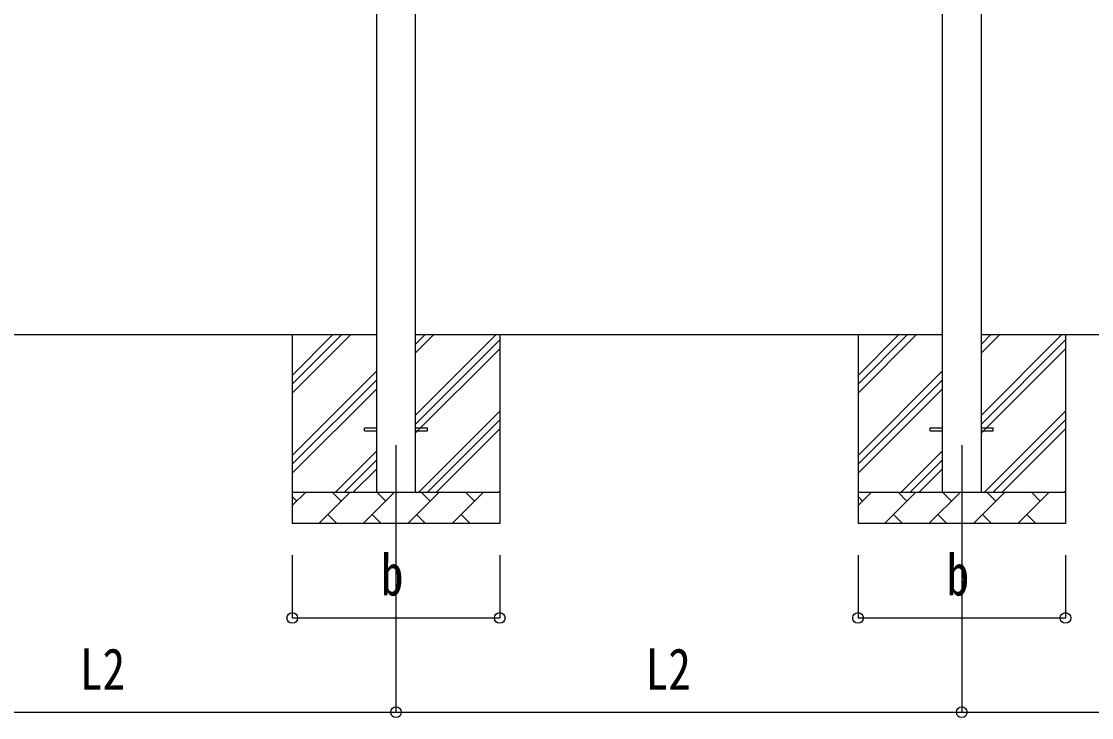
# Model space of a CAD drawing. Units: millimetres, scale not verified. Extents: x -16820 to 16820, y -11880 to 11880.
# Drawn here: x -3948 to -543, y -6077 to -3863 of the extents above; entities that cross this region are included whole.
import ezdxf
from ezdxf.enums import TextEntityAlignment as Align

# ---------------------------------------------------------------- set-up
doc = ezdxf.new("R2010")
doc.units = ezdxf.units.MM
doc.header["$LTSCALE"] = 50
for name, color, linetype in [('0-4_YKK_12', 2, 'Continuous'), ('0-5_YKK_13', 4, 'Continuous'), ('0-6_YKK_A1', 4, 'Continuous'), ('0-7_YKK_D', 6, 'Continuous')]:
    doc.layers.add(name, color=color, linetype=linetype)
doc.styles.add('ＭＳ ゴシック', font='')
doc.styles.get('ＭＳ ゴシック').set_extended_font_data('MS Gothic')

msp = doc.modelspace()

# ---------------------------------------------------------------- linework, layer by layer
at = {"layer": '0-4_YKK_12'}
for p, q in [((-2756.42, -5210), (-2756.42, -5710)), ((-956.42, -5210), (-956.42, -5710))]:
    msp.add_line(p, q, dxfattribs=at)
at = {"layer": '0-5_YKK_13'}
for p, q in [((-2856.42, -5155.5), (-2818.92, -5155.5)), ((-2856.42, -5164.5), (-2856.42, -5155.5)), ((-2856.42, -5164.5), (-2818.92, -5164.5)), ((-2693.92, -5155.5), (-2656.42, -5155.5)), ((-2693.92, -5164.5), (-2656.42, -5164.5)), ((-2656.42, -5164.5), (-2656.42, -5155.5)), ((-1056.42, -5155.5), (-1018.92, -5155.5)), ((-1056.42, -5164.5), (-1056.42, -5155.5)), ((-1056.42, -5164.5), (-1018.92, -5164.5)), ((-893.92, -5155.5), (-856.42, -5155.5)), ((-893.92, -5164.5), (-856.42, -5164.5)), ((-856.42, -5164.5), (-856.42, -5155.5))]:
    msp.add_line(p, q, dxfattribs=at)
at = {"layer": '0-6_YKK_A1'}
for p, q in [((-2818.92, -2485.35), (-2818.92, -5360)), ((-2693.92, -5360), (-2693.92, -2485.35)), ((-1018.92, -2459.64), (-1018.92, -5360)), ((-893.92, -5360), (-893.92, -2459.64)), ((-2818.92, -4860), (-4493.92, -4860)), ((-3086.42, -4860), (-3086.42, -5460)), ((-3086.42, -5045.05), (-2901.37, -4860)), ((-3086.42, -5016.77), (-2929.65, -4860)), ((-3086.42, -4988.48), (-2957.94, -4860)), ((-1018.92, -4860), (-2693.92, -4860)), ((-2693.92, -5115.1), (-2438.82, -4860)), ((-2693.92, -4917.11), (-2636.81, -4860)), ((-2693.92, -4888.82), (-2665.1, -4860)), ((-2426.42, -4860), (-2426.42, -5460)), ((-1286.42, -4860), (-1286.42, -5460)), ((-1286.42, -5045.05), (-1101.37, -4860)), ((-1286.42, -5016.77), (-1129.65, -4860)), ((-1286.42, -4988.48), (-1157.94, -4860)), ((781.08, -4860), (-893.92, -4860)), ((-893.92, -5115.1), (-638.82, -4860)), ((-893.92, -4917.11), (-836.81, -4860)), ((-893.92, -4888.82), (-865.1, -4860)), ((-626.42, -4860), (-626.42, -5460)), ((-2693.92, -5143.38), (-2426.42, -4875.88)), ((-893.92, -5143.38), (-626.42, -4875.88)), ((-2693.92, -5171.67), (-2426.42, -4904.17)), ((-893.92, -5171.67), (-626.42, -4904.17)), ((-3086.42, -5243.04), (-2818.92, -4975.54)), ((-3086.42, -5271.32), (-2818.92, -5003.82)), ((-1286.42, -5243.04), (-1018.92, -4975.54)), ((-1286.42, -5271.32), (-1018.92, -5003.82)), ((-3086.42, -5299.61), (-2818.92, -5032.11)), ((-1286.42, -5299.61), (-1018.92, -5032.11)), ((-2684.26, -5360), (-2426.42, -5102.16)), ((-884.26, -5360), (-626.42, -5102.16)), ((-2655.98, -5360), (-2426.42, -5130.44)), ((-855.98, -5360), (-626.42, -5130.44)), ((-2627.7, -5360), (-2426.42, -5158.73)), ((-827.7, -5360), (-626.42, -5158.73)), ((-2948.82, -5360), (-2818.92, -5230.1)), ((-1148.82, -5360), (-1018.92, -5230.1)), ((-2920.54, -5360), (-2818.92, -5258.38)), ((-1120.54, -5360), (-1018.92, -5258.38)), ((-2892.25, -5360), (-2818.92, -5286.67)), ((-1092.25, -5360), (-1018.92, -5286.67)), ((-3086.42, -5360), (-2426.42, -5360)), ((-3086.42, -5402.89), (-3043.53, -5360)), ((-3072.08, -5388.55), (-3086.42, -5374.21)), ((-3002.11, -5460), (-2902.11, -5360)), ((-2930.66, -5388.55), (-2959.21, -5360)), ((-2860.68, -5460), (-2760.68, -5360)), ((-2789.24, -5388.55), (-2817.79, -5360)), ((-2719.26, -5460), (-2619.26, -5360)), ((-2647.82, -5388.55), (-2676.37, -5360)), ((-2577.84, -5460), (-2477.84, -5360)), ((-2506.4, -5388.55), (-2534.95, -5360)), ((-2429.71, -5360), (-2426.42, -5356.72)), ((-1286.42, -5360), (-626.42, -5360)), ((-1286.42, -5402.89), (-1243.53, -5360)), ((-1272.08, -5388.55), (-1286.42, -5374.21)), ((-1202.11, -5460), (-1102.11, -5360)), ((-1130.66, -5388.55), (-1159.21, -5360)), ((-1060.68, -5460), (-960.68, -5360)), ((-989.24, -5388.55), (-1017.79, -5360)), ((-919.26, -5460), (-819.26, -5360)), ((-847.82, -5388.55), (-876.37, -5360)), ((-777.84, -5460), (-677.84, -5360)), ((-706.4, -5388.55), (-734.95, -5360)), ((-629.71, -5360), (-626.42, -5356.72)), ((-2973.55, -5431.45), (-2945, -5460)), ((-2832.13, -5431.45), (-2803.58, -5460)), ((-2690.71, -5431.45), (-2662.16, -5460)), ((-2549.29, -5431.45), (-2520.74, -5460)), ((-1173.55, -5431.45), (-1145, -5460)), ((-1032.13, -5431.45), (-1003.58, -5460)), ((-890.71, -5431.45), (-862.16, -5460)), ((-749.29, -5431.45), (-720.74, -5460)), ((-2426.42, -5460), (-3086.42, -5460)), ((-626.42, -5460), (-1286.42, -5460))]:
    msp.add_line(p, q, dxfattribs=at)
at = {"layer": '0-7_YKK_D'}
for p, q in [((-3086.42, -5560), (-3086.42, -5761)), ((-2756.42, -5560), (-2756.42, -6061)), ((-2756.42, -5560), (-2756.42, -6061)), ((-2426.42, -5560), (-2426.42, -5761)), ((-1286.42, -5560), (-1286.42, -5761)), ((-956.42, -5560), (-956.42, -6061)), ((-956.42, -5560), (-956.42, -6061)), ((-626.42, -5560), (-626.42, -5761)), ((-3086.42, -5760), (-2426.42, -5760)), ((-1286.42, -5760), (-626.42, -5760)), ((-4556.42, -6060), (-2756.42, -6060)), ((-2756.42, -6060), (-956.42, -6060)), ((-956.42, -6060), (843.58, -6060))]:
    msp.add_line(p, q, dxfattribs=at)
for centre in [(-3086.42, -5760), (-2426.42, -5760), (-1286.42, -5760), (-626.42, -5760), (-2756.42, -6060), (-2756.42, -6060), (-956.42, -6060), (-956.42, -6060)]:
    msp.add_circle(centre, 17, dxfattribs=at)

# ---------------------------------------------------------------- texts
at = {"layer": '0-7_YKK_D', "style": 'ＭＳ ゴシック', "width": 0.8}
for s, p in [('b', (-2804.42, -5728)), ('b', (-1004.42, -5728)), ('L2', (-3762.02, -6028)), ('L2', (-1962.02, -6028))]:
    msp.add_text(s, height=132, dxfattribs=at).set_placement(p, align=Align.BOTTOM_LEFT)

doc.saveas('drawing.dxf')
